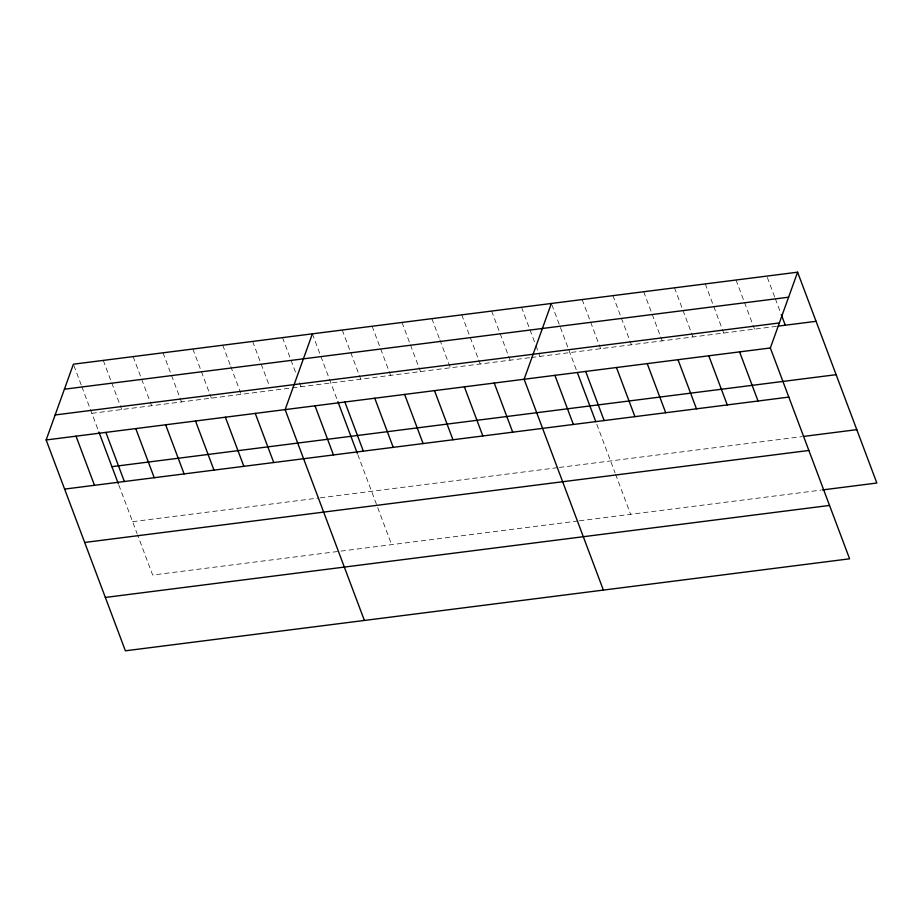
<?xml version="1.0" encoding="UTF-8"?>
<svg xmlns="http://www.w3.org/2000/svg" width="923" height="923" viewBox="0 0 923 923"><rect width="100%" height="100%" fill="white"/><g stroke="black" fill="none" stroke-linecap="round" stroke-linejoin="round"><path stroke-width="0.69" stroke-dasharray="4.62 3.46" d="M91.862 413.319L291.022 388.018M292.441 387.833L530.01 357.651M531.429 357.478L776.889 326.292M132.589 521.668L318.943 497.993M320.362 497.809L557.93 467.626M559.35 467.442L802.225 436.591M577.983 520.987L152.653 575.029L137.608 535.005M579.413 520.814L820.893 490.136M767.325 277.431L774.812 297.344M775.308 298.671L780.8 313.278M736.046 280.015L744.03 301.256M744.526 302.582L752.51 323.823M753.018 325.15L754.506 329.13M705.264 283.926L723.736 333.041M674.494 287.826L682.478 309.078M682.974 310.405L690.958 331.645M691.454 332.972L692.954 336.953M643.712 291.737L660.176 335.557M660.672 336.883L662.172 340.864M612.93 295.648L620.914 316.889M621.41 318.216L631.39 344.775M582.148 299.56L590.143 320.8M590.639 322.127L598.623 343.368M599.119 344.706L600.619 348.686M551.873 304.798L576.356 369.938M596.789 424.28L615.076 472.945M615.583 474.284L630.617 514.307M521.507 307.267L529.49 328.507M529.987 329.834L535.478 344.441M535.975 345.767L539.967 356.393M491.624 311.063L499.608 332.303M500.116 333.63L508.1 354.87M508.596 356.197L510.096 360.189M461.754 314.858L478.218 358.666M478.725 359.993L480.214 363.974M431.883 318.654L439.371 338.568M439.867 339.895L450.343 367.769M402.013 322.45L409.997 343.691M410.493 345.017L418.477 366.258M418.973 367.585L420.473 371.565M372.131 326.246L388.606 370.054M389.102 371.381L390.602 375.361M342.26 330.042L360.72 379.157M312.389 333.838L320.373 355.078M320.869 356.405L337.368 400.294M357.801 454.647L391.64 544.662M282.519 337.633L290.503 358.874M290.999 360.201L295.487 372.142M299.479 382.768L300.979 386.749M252.637 341.429L269.112 385.237M222.766 345.225L230.254 365.139M230.75 366.466L241.238 394.34M192.895 349.009L200.879 370.261M201.376 371.588L209.359 392.829M209.867 394.156L211.355 398.136M163.025 352.805L179.489 396.625M179.985 397.951L181.485 401.932M133.154 356.601L151.614 405.728M103.272 360.397L111.256 381.637M111.764 382.964L121.744 409.524M73.898 365.52L81.386 385.433M81.882 386.76L89.866 408.012M90.373 409.339L98.888 431.999M118.813 485.013L137.1 533.667"/><path stroke-width="1.38" d="M797.599 272.193L770.347 347.971L849.598 558.807L125.401 650.807L46.15 439.971L73.402 364.193L797.599 272.193L876.85 483.029L822.289 489.951M312.389 333.838L285.138 409.616L364.389 620.452M551.377 303.471L524.126 379.249L603.365 590.085M64.414 389.206L788.611 297.194M55.138 414.969L779.347 322.958M778.297 326.107L816.07 321.308M46.15 439.971L770.347 347.971M111.925 466.68L836.123 374.68M64.61 489.098L788.819 397.098M803.633 436.417L856.786 429.656M84.674 542.459L808.871 450.459M105.337 597.446L829.535 505.435M781.296 314.605L785.288 325.219M739.577 351.882L758.037 400.997M708.795 355.793L727.255 404.909M678.013 359.705L696.473 408.82M647.231 363.616L665.702 412.731M616.46 367.527L634.92 416.642M585.678 371.427L604.138 420.553M577.36 372.604L595.797 421.673M554.896 375.338L573.368 424.465M494.243 383.045L512.715 432.172M464.373 386.841L482.844 435.968M434.502 390.637L452.962 439.763M404.632 394.433L423.092 443.559M374.761 398.228L393.221 447.355M344.879 402.024L363.35 451.151M337.876 401.632L357.305 453.343M315.008 405.82L333.468 454.935M255.267 413.412L273.727 462.527M225.385 417.208L243.857 466.323M195.514 421.003L213.974 470.119M165.644 424.799L184.104 473.914M135.773 428.595L154.233 477.71M105.891 432.391L124.363 481.506M98.888 431.999L118.317 483.698M76.021 436.187L94.492 485.302"/></g></svg>
